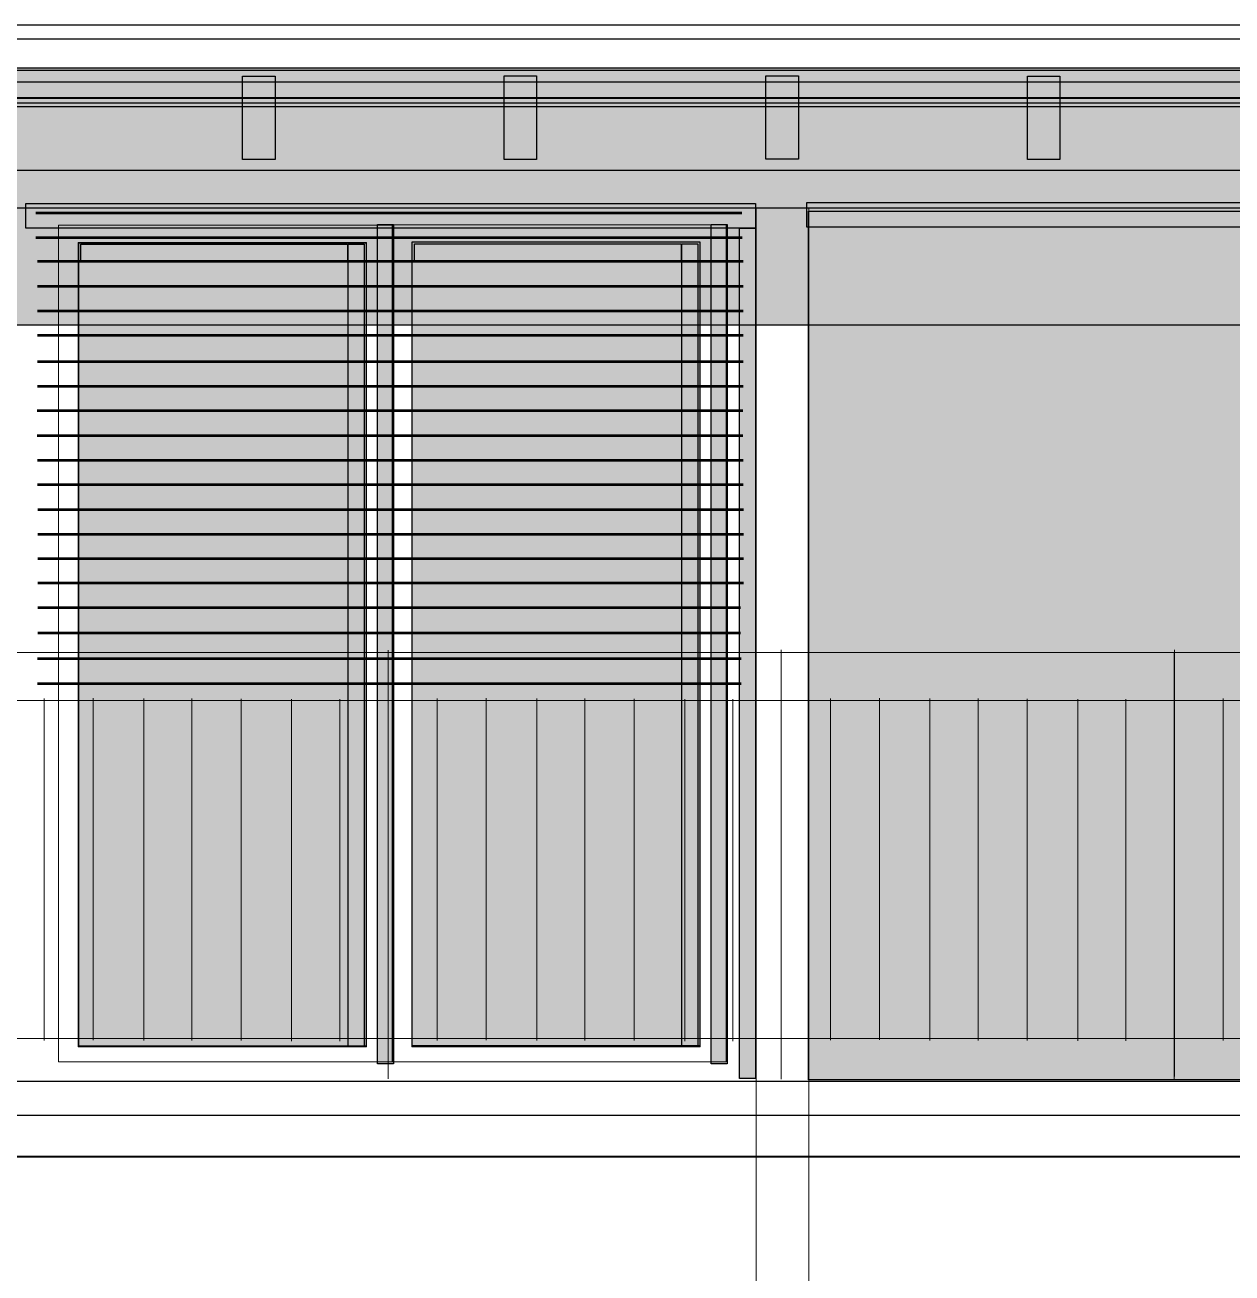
# Model space of a CAD drawing. Header units: millimetres. Extents: x 1 to 41669, y 1850 to 28527.
# Drawn here: x 15836 to 18949, y 20716 to 23933 of the extents above; entities that cross this region are included whole.
import ezdxf

# ---------------------------------------------------------------- set-up
doc = ezdxf.new("R2010")
doc.units = ezdxf.units.MM
doc.header["$LTSCALE"] = 50
for name, color, linetype in [('00_Wand_Bestand', 7, 'Continuous'), ('02_Grundstuecksgrenze', 8, 'Continuous'), ('05_Linien_stark', 7, 'Continuous')]:
    doc.layers.add(name, color=color, linetype=linetype)

msp = doc.modelspace()

# ---------------------------------------------------------------- hatches: boundary and pattern name
at = {"layer": '00_Wand_Bestand', "transparency": 33554500}
for points in [[(11787.1, 23816.6), (23792, 23816.6), (23792, 23557.9), (11787.1, 23557.9)], [(11791.1, 23823.1), (23792.5, 23823.1), (23792.5, 23159.6), (11791.1, 23159.6)]]:
    msp.add_hatch(color=7, dxfattribs=at).paths.add_polyline_path(points)
at = {"layer": '02_Grundstuecksgrenze', "transparency": 33554595}
msp.add_hatch(color=7, dxfattribs=at).paths.add_polyline_path([(11791.7, 23816.8), (23788.4, 23816.8), (23788.4, 23732), (11791.7, 23732)])
at = {"layer": '02_Grundstuecksgrenze', "transparency": 33554572}
for points in [[(15838.7, 23473.5), (17719.7, 23473.5), (17719.7, 23409.2), (15838.7, 23409.2)], [(17852, 23475.4), (19739.6, 23475.4), (19739.6, 23412.3), (17852, 23412.3)], [(16745.2, 23418.9), (16786.7, 23418.9), (16786.7, 21255.2), (16745.2, 21255.2)], [(17605.3, 23419.3), (17646.9, 23419.3), (17646.9, 21255.6), (17605.3, 21255.6)], [(17678.4, 23409.3), (17720, 23409.3), (17720, 21217.4), (17678.4, 21217.4)], [(15980.5, 23368.6), (16667.8, 23368.6), (16667.8, 23322.4), (15980.5, 23322.4)], [(16669.2, 23368.5), (16710.8, 23368.5), (16710.8, 21299.5), (16669.2, 21299.5)], [(16840.7, 23368.9), (17528, 23368.9), (17528, 23322.8), (16840.7, 23322.8)], [(17529.8, 23369.2), (17571.4, 23369.2), (17571.4, 21300.2), (17529.8, 21300.2)]]:
    msp.add_hatch(color=7, dxfattribs=at).paths.add_polyline_path(points)
at = {"layer": '02_Grundstuecksgrenze'}
msp.add_hatch(color=7, dxfattribs=at).paths.add_polyline_path([(17856.4, 23453), (19741.8, 23453), (19741.8, 21214.2), (17856.4, 21214.2)])
at = {"layer": '02_Grundstuecksgrenze', "transparency": 33554590}
for points in [[(15974.7, 23372), (16716.3, 23372), (16716.3, 21301.1), (15974.7, 21301.1)], [(16834.3, 23374.7), (17576.8, 23374.7), (17576.8, 21301.7), (16834.3, 21301.7)]]:
    msp.add_hatch(color=7, dxfattribs=at).paths.add_polyline_path(points)

# ---------------------------------------------------------------- linework, layer by layer
at = {"layer": '00_Wand_Bestand'}
for points in [[(11787.1, 23816.6), (23792, 23816.6), (23792, 23557.9), (11787.1, 23557.9)], [(11791.1, 23823.1), (23792.5, 23823.1), (23792.5, 23159.6), (11791.1, 23159.6)]]:
    msp.add_lwpolyline(points, close=True, dxfattribs=at)
at = {"layer": '02_Grundstuecksgrenze'}
for points in [[(11791.7, 23816.8), (23788.4, 23816.8), (23788.4, 23732), (11791.7, 23732)], [(15838.7, 23473.5), (17719.7, 23473.5), (17719.7, 23409.2), (15838.7, 23409.2)], [(17852, 23475.4), (19739.6, 23475.4), (19739.6, 23412.3), (17852, 23412.3)], [(17856.4, 23453), (19741.8, 23453), (19741.8, 21214.2), (17856.4, 21214.2)], [(16745.2, 23418.9), (16786.7, 23418.9), (16786.7, 21255.2), (16745.2, 21255.2)], [(17605.3, 23419.3), (17646.9, 23419.3), (17646.9, 21255.6), (17605.3, 21255.6)], [(17678.4, 23409.3), (17720, 23409.3), (17720, 21217.4), (17678.4, 21217.4)], [(15974.7, 23372), (16716.3, 23372), (16716.3, 21301.1), (15974.7, 21301.1)], [(15980.5, 23368.6), (16667.8, 23368.6), (16667.8, 23322.4), (15980.5, 23322.4)], [(16669.2, 23368.5), (16710.8, 23368.5), (16710.8, 21299.5), (16669.2, 21299.5)], [(16834.3, 23374.7), (17576.8, 23374.7), (17576.8, 21301.7), (16834.3, 21301.7)], [(16840.7, 23368.9), (17528, 23368.9), (17528, 23322.8), (16840.7, 23322.8)], [(17529.8, 23369.2), (17571.4, 23369.2), (17571.4, 21300.2), (17529.8, 21300.2)]]:
    msp.add_lwpolyline(points, close=True, dxfattribs=at)
at = {"layer": '05_Linien_stark', "lineweight": 53}
for p, q in [((17685.1, 23448.5), (15864.2, 23448.5)), ((17685.9, 23384.9), (15864.2, 23384.9)), ((17688.2, 23323.7), (15868.2, 23323.7)), ((17688.3, 23259.6), (15868.3, 23259.6)), ((17688.2, 23196), (15868.2, 23196)), ((17688.1, 23133.1), (15868.1, 23133.1)), ((17688.2, 23065.4), (15868.2, 23065.4)), ((17688.2, 23001.8), (15868.2, 23001.8)), ((17687.6, 22939), (15867.8, 22939)), ((17687.6, 22874.1), (15867.9, 22874.1)), ((17687.9, 22810.5), (15868.4, 22810.5)), ((17688.4, 22747.6), (15868.2, 22747.6)), ((17689, 22683.6), (15869.2, 22683.6)), ((17689, 22620), (15869.2, 22620)), ((17688.8, 22557.1), (15869.1, 22557.1)), ((17688.9, 22494.3), (15869.2, 22494.3)), ((17681.6, 22430.7), (15869, 22430.7)), ((17681.7, 22365.2), (15869.1, 22365.2)), ((17682.9, 22299.2), (15868.9, 22299.2)), ((17682.9, 22234.9), (15868.8, 22234.9))]:
    msp.add_line(p, q, dxfattribs=at)
at = {"layer": '05_Linien_stark', "lineweight": 15}
for p, q in [((11824.7, 22315.4), (23754.6, 22315.4)), ((16772.9, 22321.9), (16772.9, 21216.3)), ((17786.2, 22322.1), (17786.2, 21215.4)), ((18799.2, 22315.6), (18799.2, 21215.6)), ((18800.2, 22322.1), (18800.2, 21222.1)), ((11824.3, 22191.5), (23753.3, 22191.5)), ((15885.8, 22197), (15885.8, 21315.7)), ((16012.1, 22197.9), (16012.1, 21316.5)), ((16142.4, 22196.8), (16142.4, 21315.4)), ((16266.5, 22196.7), (16266.5, 21315.4)), ((16393.4, 22196.4), (16393.4, 21315)), ((16523.7, 22195.3), (16523.7, 21314)), ((16647.9, 22195.2), (16647.9, 21313.9)), ((16899.4, 22197), (16899.4, 21315.7)), ((17025.7, 22197.9), (17025.7, 21316.5)), ((17156.1, 22196.8), (17156.1, 21315.4)), ((17280.3, 22196.7), (17280.3, 21315.4)), ((17407, 22196.4), (17407, 21315)), ((17537.4, 22195.3), (17537.4, 21314)), ((17661.5, 22195.2), (17661.5, 21313.9)), ((17913.1, 22197.2), (17913.1, 21315.9)), ((18039.4, 22198.1), (18039.4, 21316.7)), ((18169.7, 22197), (18169.7, 21315.6)), ((18293.9, 22196.9), (18293.9, 21315.6)), ((18420.7, 22196.6), (18420.7, 21315.3)), ((18551.1, 22195.5), (18551.1, 21314.2)), ((18675.2, 22195.4), (18675.2, 21314.1)), ((18925.8, 22197), (18925.8, 21315.7)), ((11824.5, 21320.3), (23754.4, 21320.3))]:
    msp.add_line(p, q, dxfattribs=at)
at = {"layer": '05_Linien_stark', "lineweight": 25}
for points in [[(11785.2, 23933.5), (23794.4, 23933.5), (23794.4, 23822.2), (11785.2, 23822.2)], [(11785.3, 23897.3), (23793.4, 23897.3), (23793.4, 23745.4), (11785.3, 23745.4)], [(11785.9, 23786.8), (23793.6, 23786.8), (23793.6, 23744), (11785.9, 23744)], [(16397.3, 23801.5), (16481.1, 23801.5), (16481.1, 23586.2), (16397.3, 23586.2)], [(17071.9, 23802), (17155.6, 23802), (17155.6, 23586.6), (17071.9, 23586.6)], [(17746.9, 23802.5), (17830.7, 23802.5), (17830.7, 23587.1), (17746.9, 23587.1)], [(18421.3, 23801.5), (18505.1, 23801.5), (18505.1, 23586.2), (18421.3, 23586.2)], [(11786.6, 23723.1), (23794.3, 23723.1), (23794.3, 23461.2), (11786.6, 23461.2)], [(11786, 21210.4), (23793.7, 21210.4), (23793.7, 21121.7), (11786, 21121.7)], [(11786.6, 21122.5), (23794.6, 21122.5), (23794.6, 21016.5), (11786.6, 21016.5)], [(11785.4, 21015.6), (23794.7, 21015.6), (23794.7, 20681.1), (11785.4, 20681.1)]]:
    msp.add_lwpolyline(points, close=True, dxfattribs=at)
at = {"layer": '05_Linien_stark', "lineweight": 20}
for points in [[(17722, 23461.2), (17857.7, 23461.2), (17857.7, 17954.3), (17722, 17954.3)], [(15922.6, 23417.4), (16784, 23417.4), (16784, 21260.2), (15922.6, 21260.2)], [(16782.8, 23417.8), (17644.2, 23417.8), (17644.2, 21260.5), (16782.8, 21260.5)], [(15973.3, 23372.7), (16716.8, 23372.7), (16716.8, 21299), (15973.3, 21299)], [(16833.5, 23373.1), (17576.9, 23373.1), (17576.9, 21299.3), (16833.5, 21299.3)]]:
    msp.add_lwpolyline(points, close=True, dxfattribs=at)

doc.saveas('drawing.dxf')
